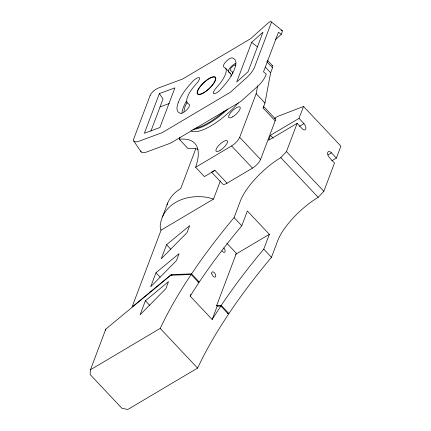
<?xml version="1.0" encoding="UTF-8"?>
<svg xmlns="http://www.w3.org/2000/svg" width="431" height="431" viewBox="0 0 431 431"><rect width="100%" height="100%" fill="white"/><g stroke="black" fill="none" stroke-linecap="round" stroke-linejoin="round"><path stroke-width="0.65" d="M220.844 306.032L212.154 319.484L190.168 296.135L198.847 282.666L191.154 274.493L170.859 275.247L105.816 329.101L90.456 369.755L90.106 374.507L121.978 408.367L127.829 409.45L197.576 368.101L198.648 365.924A299.836 99.13 -43.3 0 1 222.962 322.674L228.527 314.188L220.844 306.032L217.197 306.161L216.648 305.584L236.371 253.358L226.835 243.229M105.724 330.286L105.816 329.101M274.687 118.401A8.496 2.807 -43.3 0 1 275.177 120.831L260.566 159.502A8.496 2.807 -43.3 0 1 252.491 168.133L227.062 183.207L214.972 170.364L204.429 176.613L195.636 167.271L231.603 145.953A8.496 2.807 -43.3 0 0 239.679 137.317L256.165 93.689L257.646 85.785M275.177 120.831L263.088 107.987L264.963 103.031L270.63 72.731L272.505 67.775A8.496 2.807 -43.3 0 0 272.015 65.345M183.881 111.451L185.039 106.532L187.259 102.045M195.636 167.271L197.021 162.697A102.583 33.914 -43.3 0 0 179.269 139.267L179.98 137.376M159.357 93.597L144.369 133.26L159.906 127.528L174.894 87.865L159.357 93.597L163.042 99.028L150.909 131.137M162.46 216.906L167.702 203.028M220.354 180.95L213.501 199.079L161.097 230.138L132.053 306.996L171.15 274.633L191.558 273.874L199.251 282.046A299.836 99.13 -43.3 0 1 241.78 225.774L247.372 210.975L269.359 234.324L263.767 249.129A299.836 99.13 -43.3 0 0 221.238 305.396L216.556 305.574M195.793 148.717L180.718 188.606A46.753 36.538 20.7 0 0 167.012 204.795M145.387 300.779L140.097 314.781L165.854 288.646L168.499 281.642L145.387 300.779L149.966 305.644M155.974 272.758L150.683 286.766L176.441 260.626L179.086 253.627L155.974 272.758L160.095 277.138M166.56 244.743L161.269 258.751L187.027 232.616L189.672 225.612L166.56 244.743L170.681 249.123M251.661 42.362L236.673 82.025L248.008 71.832L262.996 32.169L251.661 42.362L257.442 46.914M275.387 39.636L281.244 34.372L281.993 32.39A8.496 1.988 -51.8 0 0 281.039 30.412M190.168 296.135L190.858 294.314M191.558 273.879A299.836 99.13 -43.3 0 1 234.087 217.607L240.428 200.819A42.475 14.045 -43.3 0 1 280.802 157.649L286.459 151.604L297.137 123.347L302.083 128.6A4.245 2.247 59.3 0 0 305.768 129.041A4.245 2.247 59.3 0 0 303.957 123.643L299.012 118.385L303.532 106.446L340.894 146.136L336.379 158.085L331.816 160.79M299.012 118.385L270.479 135.296L268.61 140.253L297.137 123.347M227.611 313.617L228.931 313.569A299.836 99.13 -43.3 0 1 271.455 257.307L277.801 240.514A42.475 14.045 -43.3 0 1 318.175 197.344L323.826 191.305L334.504 163.042L329.559 157.789A4.245 2.247 59.3 0 1 327.749 152.391A4.245 2.247 59.3 0 1 331.434 152.833L336.379 158.085M212.154 319.484L217.197 306.161M90.456 369.755L160.203 328.4L161.28 326.229A299.836 99.13 -43.3 0 1 185.594 282.978L191.154 274.493M274.741 118.153L277.602 116.456L303.532 106.446M299.389 126.348L303.957 123.643M328.013 154.858L331.434 152.833M235.498 254.392L269.359 234.324M159.944 106.958L169.243 103.526M197.915 282.095L199.251 282.046M213.501 199.079L208.464 197.597A46.753 36.538 20.7 0 0 160.197 226.205L160.477 229.481L161.097 230.138M225.699 68.378L223.425 66.697L223.764 64.682A4.773 1.579 -43.3 0 1 225.343 62.382A4.773 1.579 -43.3 0 1 227.67 60.098L228.301 59.58A6.363 2.101 -43.3 0 1 232.422 57.883L232.918 58.25A35.143 11.621 -43.3 0 1 234.884 67.979L234.087 70.097A35.143 11.621 -43.3 0 1 221.507 88.452L220.37 89.777A6.363 2.101 -43.3 0 1 215.527 93.398L215.037 93.543A4.773 1.579 -43.3 0 1 213.582 93.505A4.773 1.579 -43.3 0 1 213.334 92.288L214.762 89.626L219.982 83.506A25.925 8.572 -43.3 0 0 225.699 68.378L230.644 73.631A25.925 8.572 -43.3 0 1 231.156 76.158M228.866 72.316L230.644 73.631M271.207 21.841L282.24 30.531M281.244 34.372L278.485 32.196L263.497 71.864L266.256 74.035L265.507 76.018A8.496 1.988 -51.8 0 1 258.481 85.607L241.473 100.902L239.167 102.503L172.19 142.203L169.599 143.501L146.292 152.105A8.496 3.545 -34.2 0 1 140.862 150.947M267.339 60.184L272.613 65.787M266.789 61.703L272.505 67.775M265.356 67.128L270.63 72.731M256.165 93.689L264.963 103.031M263.643 106.473L275.285 118.843M286.459 151.604L323.826 191.305M270.479 135.296L273.179 138.162M280.802 157.649L318.175 197.344M239.679 137.317L260.566 159.502M231.603 145.953L252.491 168.133M211.432 172.017L222.628 183.908A8.496 2.807 -43.3 0 0 227.062 183.207M179.269 139.267L188.061 148.609A102.583 33.914 -43.3 0 1 198.044 149.298M234.087 217.601L241.78 225.774M263.767 249.129L271.46 257.302M221.238 305.396L228.931 313.569M171.15 274.633L172.066 275.608M160.203 328.4L197.576 368.101M133.745 141.023L141.115 151.884M232.864 73.604L232.53 71.939L230.526 70.458A3.825 1.266 -43.3 0 1 232.067 66.945A3.825 1.266 -43.3 0 1 235.935 65.162M228.371 71.95L228.716 69.935A4.773 1.579 -43.3 0 1 230.289 67.635A4.773 1.579 -43.3 0 1 232.621 65.356L233.246 64.839A6.363 2.101 -43.3 0 1 235.655 63.411M263.363 106.829A8.496 2.807 -43.3 0 1 263.088 107.987M214.972 170.364A8.496 2.807 -43.3 0 1 212.122 171.538M238.316 102.864A42.475 14.045 -43.3 0 1 190.971 130.846M227.854 109.021A42.475 14.045 -43.3 0 1 192.872 129.354M223.775 247.965A2.974 1.573 59.3 0 1 224.939 251.957A2.974 1.573 59.3 0 1 221.987 250.847M224.416 111.053A42.475 14.045 -43.3 0 1 194.909 128.481M186.354 101.22A35.143 11.621 -43.3 0 0 183.762 106.468L182.965 108.585A35.143 11.621 -43.3 0 0 181.947 112.895M178.245 102.373L178.019 103.327A35.143 11.621 -43.3 0 0 179.986 113.062L180.481 113.423A6.363 2.101 -43.3 0 0 184.603 111.726L185.233 111.209A4.773 1.579 -43.3 0 0 187.56 108.93A4.773 1.579 -43.3 0 0 189.139 106.629L189.478 104.614L187.205 102.934A25.925 8.572 -43.3 0 1 192.921 87.805L198.141 81.68L199.569 79.024A4.773 1.579 -43.3 0 0 199.321 77.806A4.773 1.579 -43.3 0 0 197.867 77.763L197.376 77.914A6.363 2.101 -43.3 0 0 192.533 81.529L191.396 82.86A35.143 11.621 -43.3 0 0 178.817 101.215L178.245 102.373M150.22 95.262L133.734 138.895A8.496 3.545 -34.2 0 0 138.922 141.244L162.228 132.646L230.445 92.212L247.448 76.923A8.496 1.988 -51.8 0 0 254.473 67.328L270.959 23.7A8.496 1.988 -51.8 0 0 267.683 23.376L250.675 38.666L182.458 79.099L159.158 87.698A8.496 3.545 -34.2 0 0 150.22 95.262M220.015 150.511A7.645 2.527 -43.3 0 0 227.379 140.953A7.645 2.527 -43.3 0 0 217.714 146.685A7.645 2.527 -43.3 0 0 220.015 150.511M232.756 116.796A7.645 2.527 -43.3 0 0 240.121 107.238A7.645 2.527 -43.3 0 0 230.45 112.97A7.645 2.527 -43.3 0 0 232.756 116.796M203.831 92.595A11.896 3.933 -43.3 0 0 215.284 77.725A11.896 3.933 -43.3 0 0 200.243 86.642A11.896 3.933 -43.3 0 0 203.831 92.595M211.756 273.588A2.974 1.573 59.3 0 0 215.091 277.128A2.974 1.573 59.3 0 0 214.406 272.758A2.974 1.573 59.3 0 0 211.756 273.588M203.734 92.843A12.316 4.073 -43.3 0 0 215.597 77.445A12.316 4.073 -43.3 0 0 200.022 86.674A12.316 4.073 -43.3 0 0 203.734 92.843"/></g></svg>
